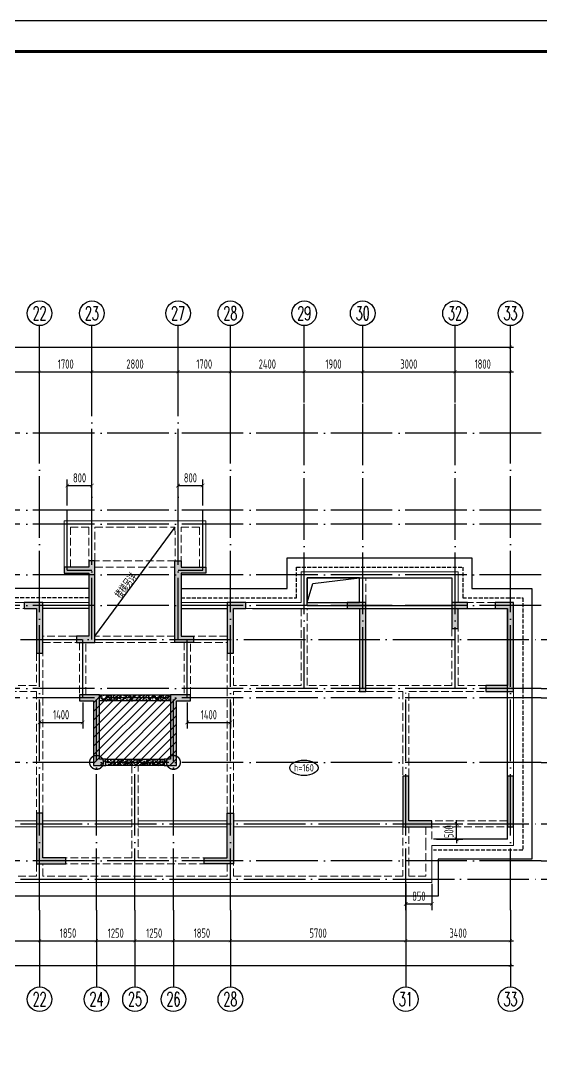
# Model space of a CAD drawing. Extents: x 826826 to 1642106, y -156213 to 399140.
# Drawn here: x 1318243 to 1335154, y -23656 to 10136 of the extents above; entities that cross this region are included whole.
import ezdxf
from ezdxf.enums import TextEntityAlignment as Align

# ---------------------------------------------------------------- set-up
doc = ezdxf.new("R2010")
doc.units = 0
doc.header["$LTSCALE"] = 1000
for name, pattern in [('#P_--_20B1_001_t3$0$DASH', [0.35, 0.25, -0.1]), ('DASH', [0.35, 0.25, -0.1]), ('DOTE', [2.42, 2, -0.2, 0.02, -0.2])]:
    doc.linetypes.add(name, pattern=pattern)
doc.layers.get('0').update_dxf_attribs({"linetype": 'CONTINUOUS'})
doc.layers.get('DEFPOINTS').update_dxf_attribs({"linetype": 'CONTINUOUS'})
doc.layers.add('+公共字体', color=7, linetype='CONTINUOUS', lineweight=20)
for name, color, linetype in [('-TK', 7, 'CONTINUOUS'), ('A-AXIS', 1, 'CONTINUOUS'), ('A-DOTE', 10, 'DOTE'), ('AXIS_TEXT', 4, 'CONTINUOUS'), ('ROOF', 183, 'CONTINUOUS'), ('S-B板填充', 251, 'CONTINUOUS'), ('S-B板标注', 3, 'CONTINUOUS'), ('S-B板边线', 2, 'CONTINUOUS'), ('S-B板配筋号', 7, 'CONTINUOUS'), ('S-D洞口', 4, 'CONTINUOUS'), ('S-J基础底板标注', 3, 'CONTINUOUS'), ('S-L主梁线', 4, 'DASH'), ('S-Q墙填充', 252, 'CONTINUOUS'), ('S-Q墙实线', 6, 'CONTINUOUS'), ('S-Q墙标注', 3, 'CONTINUOUS'), ('S-Y一般标注', 3, 'CONTINUOUS'), ('看线', 251, 'CONTINUOUS')]:
    doc.layers.add(name, color=color, linetype=linetype)
doc.styles.add('_TCH_AXIS', font='COMPLEX', dxfattribs={"bigfont": 'GBCBIG'})
doc.styles.add('COMPLEX', font='COMPLEX')
doc.styles.add('TSSD_DIMENSION', font='Tssdeng.shx', dxfattribs={"width": 0.7, "bigfont": 'tssdchn.shx'})
doc.styles.add('TSSD_REIN', font='tssdeng.shx', dxfattribs={"width": 0.7, "height": 300, "bigfont": 'tssdchn.shx'})
doc.styles.add('结构文字', font='zstxt.shx', dxfattribs={"width": 0.7, "bigfont": 'zshz.shx'})
doc.dimstyles.new('STRUCK', dxfattribs={"dimtxt": 400, "dimasz": 121, "dimexe": 200, "dimexo": 150, "dimgap": 115, "dimtad": 1, "dimdec": 0, "dimdsep": 46, "dimtxsty": '结构文字', "dimblk": 'ARCHTICK', "dimcen": 400, "dimclrd": 3, "dimclre": 3, "dimclrt": 7, "dimadec": 0, "dimazin": 0, "dimtfac": 1, "dimtdec": 0, "dimtix": 1, "dimtmove": 2, "dimatfit": 3, "dimldrblk": '_DIMX', "dimfxl": 0, "dimtolj": 1, "dimtzin": 0, "dimarcsym": 0})
doc.dimstyles.new('TSSD_100_100$0', dxfattribs={"dimtxt": 300, "dimasz": 80, "dimexe": 100, "dimexo": 250, "dimgap": 100, "dimtad": 1, "dimdec": 0, "dimzin": 0, "dimdsep": 46, "dimtxsty": 'TSSD_DIMENSION', "dimblk": 'ARCHTICK', "dimcen": 0, "dimdle": 100, "dimclrd": 3, "dimclre": 3, "dimclrt": 7, "dimadec": 0, "dimazin": 0, "dimtfac": 1, "dimtdec": 0, "dimtix": 1, "dimtmove": 2, "dimatfit": 3, "dimldrblk": 'ARCHTICK', "dimfxl": 0, "dimtolj": 1, "dimtzin": 0, "dimarcsym": 0})
pattern_1 = [(50, (220808.63, 60814.94), (215.17805, -18.82564), [22.5, -247.5]), (355, (220808.63, 60814.94), (-41.6254, 225.65764), [18, -198]), (100.4514, (220826.56, 60813.37), (173.5528, 206.83186), [19.12206, -210.34263]), (46.1842, (220808.63, 60874.94), (320.1723, -49.6557), [33.75, -371.25]), (96.6356, (220835.3, 60870.8), (280.3988, 292.23536), [28.6831, -315.5139]), (351.1842, (220808.63, 60874.94), (280.3986, 292.2356), [27, -297]), (21, (220838.63, 60859.94), (179.07212, -120.78567), [22.5, -247.5]), (326, (220838.63, 60859.94), (72.9946, 217.545), [18, -198]), (71.4514, (220853.55, 60849.87), (252.0668, 96.75915), [19.12206, -210.34263]), (37.5, (220808.63, 60814.94), (3.647957, 99.868156), [0, -195.6, 0, -201, 0, -198.75]), (7.5, (220808.63, 60814.94), (78.92086, 118.32351), [0, -114.6, 0, -191.1, 0, -75.75]), (327.5, (220741.73, 60814.94), (160.14673, -6.76646), [0, -75, 0, -234, 0, -310.5]), (317.5, (220711.73, 60814.94), (174.95585, 30.0315), [0, -97.5, 0, -155.4, 0, -220.5]), (45, (220808.63, 60814.94), (-106.06602, 106.06602), [])]

# ---------------------------------------------------------------- blocks, each defined once
blk = doc.blocks.new('_ArchTick')
at = {"color": 0, "linetype": 'ByBlock', "const_width": 0.15}
blk.add_lwpolyline([(-0.5, -0.5), (0.5, 0.5)], dxfattribs=at)
blk = doc.blocks.new('*D859')
at = {"layer": 'DEFPOINTS', "color": 0}
for p in [(53100, 20800), (51300, 19800), (53100, 19800)]:
    blk.add_point(p, dxfattribs=at)
at = {"layer": 'S-Y一般标注', "color": 0, "lineweight": -2}
for p, q in [((51200, 20800), (53200, 20800)), ((51300, 20050), (51300, 20900)), ((53100, 20050), (53100, 20900))]:
    blk.add_line(p, q, dxfattribs=at)
at = {"layer": 'S-Y一般标注', "color": 0, "lineweight": -2, "xscale": 100, "yscale": 100, "zscale": 100, "rotation": 180}
blk.add_blockref('_ArchTick', (51300, 20800), dxfattribs=at)
at = {"layer": 'S-Y一般标注', "color": 0, "lineweight": -2, "xscale": 100, "yscale": 100, "zscale": 100}
blk.add_blockref('_ArchTick', (53100, 20800), dxfattribs=at)
at = {"layer": 'S-Y一般标注', "color": 7, "insert": (52200, 21050), "char_height": 300, "attachment_point": 5, "style": 'TSSD_DIMENSION'}
blk.add_mtext('\\A1;1800', dxfattribs=at)
blk = doc.blocks.new('*D860')
at = {"layer": 'DEFPOINTS', "color": 0}
for p in [(51300, 20800), (48300, 19800), (51300, 19800)]:
    blk.add_point(p, dxfattribs=at)
at = {"layer": 'S-Y一般标注', "color": 0, "lineweight": -2}
for p, q in [((48200, 20800), (51400, 20800)), ((48300, 20050), (48300, 20900)), ((51300, 20050), (51300, 20900))]:
    blk.add_line(p, q, dxfattribs=at)
at = {"layer": 'S-Y一般标注', "color": 0, "lineweight": -2, "xscale": 100, "yscale": 100, "zscale": 100, "rotation": 180}
blk.add_blockref('_ArchTick', (48300, 20800), dxfattribs=at)
at = {"layer": 'S-Y一般标注', "color": 0, "lineweight": -2, "xscale": 100, "yscale": 100, "zscale": 100}
blk.add_blockref('_ArchTick', (51300, 20800), dxfattribs=at)
at = {"layer": 'S-Y一般标注', "color": 7, "insert": (49800, 21050), "char_height": 300, "attachment_point": 5, "style": 'TSSD_DIMENSION'}
blk.add_mtext('\\A1;3000', dxfattribs=at)
blk = doc.blocks.new('*D861')
at = {"layer": 'DEFPOINTS', "color": 0}
for p in [(48300, 20800), (46400, 19800), (48300, 19800)]:
    blk.add_point(p, dxfattribs=at)
at = {"layer": 'S-Y一般标注', "color": 0, "lineweight": -2}
for p, q in [((46300, 20800), (48400, 20800)), ((46400, 20050), (46400, 20900)), ((48300, 20050), (48300, 20900))]:
    blk.add_line(p, q, dxfattribs=at)
at = {"layer": 'S-Y一般标注', "color": 0, "lineweight": -2, "xscale": 100, "yscale": 100, "zscale": 100, "rotation": 180}
blk.add_blockref('_ArchTick', (46400, 20800), dxfattribs=at)
at = {"layer": 'S-Y一般标注', "color": 0, "lineweight": -2, "xscale": 100, "yscale": 100, "zscale": 100}
blk.add_blockref('_ArchTick', (48300, 20800), dxfattribs=at)
at = {"layer": 'S-Y一般标注', "color": 7, "insert": (47350, 21050), "char_height": 300, "attachment_point": 5, "style": 'TSSD_DIMENSION'}
blk.add_mtext('\\A1;1900', dxfattribs=at)
blk = doc.blocks.new('*D862')
at = {"layer": 'DEFPOINTS', "color": 0}
for p in [(46400, 20800), (44000, 19800), (46400, 19800)]:
    blk.add_point(p, dxfattribs=at)
at = {"layer": 'S-Y一般标注', "color": 0, "lineweight": -2}
for p, q in [((43900, 20800), (46500, 20800)), ((44000, 20050), (44000, 20900)), ((46400, 20050), (46400, 20900))]:
    blk.add_line(p, q, dxfattribs=at)
at = {"layer": 'S-Y一般标注', "color": 0, "lineweight": -2, "xscale": 100, "yscale": 100, "zscale": 100, "rotation": 180}
blk.add_blockref('_ArchTick', (44000, 20800), dxfattribs=at)
at = {"layer": 'S-Y一般标注', "color": 0, "lineweight": -2, "xscale": 100, "yscale": 100, "zscale": 100}
blk.add_blockref('_ArchTick', (46400, 20800), dxfattribs=at)
at = {"layer": 'S-Y一般标注', "color": 7, "insert": (45200, 21050), "char_height": 300, "attachment_point": 5, "style": 'TSSD_DIMENSION'}
blk.add_mtext('\\A1;2400', dxfattribs=at)
blk = doc.blocks.new('*D863')
at = {"layer": 'DEFPOINTS', "color": 0}
for p in [(44000, 20800), (42300, 19800), (44000, 19800)]:
    blk.add_point(p, dxfattribs=at)
at = {"layer": 'S-Y一般标注', "color": 0, "lineweight": -2}
for p, q in [((42200, 20800), (44100, 20800)), ((42300, 20050), (42300, 20900)), ((44000, 20050), (44000, 20900))]:
    blk.add_line(p, q, dxfattribs=at)
at = {"layer": 'S-Y一般标注', "color": 0, "lineweight": -2, "xscale": 100, "yscale": 100, "zscale": 100, "rotation": 180}
blk.add_blockref('_ArchTick', (42300, 20800), dxfattribs=at)
at = {"layer": 'S-Y一般标注', "color": 0, "lineweight": -2, "xscale": 100, "yscale": 100, "zscale": 100}
blk.add_blockref('_ArchTick', (44000, 20800), dxfattribs=at)
at = {"layer": 'S-Y一般标注', "color": 7, "insert": (43150, 21050), "char_height": 300, "attachment_point": 5, "style": 'TSSD_DIMENSION'}
blk.add_mtext('\\A1;1700', dxfattribs=at)
blk = doc.blocks.new('*D864')
at = {"layer": 'DEFPOINTS', "color": 0}
for p in [(42300, 20800), (39500, 19800), (42300, 19800)]:
    blk.add_point(p, dxfattribs=at)
at = {"layer": 'S-Y一般标注', "color": 0, "lineweight": -2}
for p, q in [((39400, 20800), (42400, 20800)), ((39500, 20050), (39500, 20900)), ((42300, 20050), (42300, 20900))]:
    blk.add_line(p, q, dxfattribs=at)
at = {"layer": 'S-Y一般标注', "color": 0, "lineweight": -2, "xscale": 100, "yscale": 100, "zscale": 100, "rotation": 180}
blk.add_blockref('_ArchTick', (39500, 20800), dxfattribs=at)
at = {"layer": 'S-Y一般标注', "color": 0, "lineweight": -2, "xscale": 100, "yscale": 100, "zscale": 100}
blk.add_blockref('_ArchTick', (42300, 20800), dxfattribs=at)
at = {"layer": 'S-Y一般标注', "color": 7, "insert": (40900, 21050), "char_height": 300, "attachment_point": 5, "style": 'TSSD_DIMENSION'}
blk.add_mtext('\\A1;2800', dxfattribs=at)
blk = doc.blocks.new('*D865')
at = {"layer": 'DEFPOINTS', "color": 0}
for p in [(39500, 20800), (37800, 19800), (39500, 19800)]:
    blk.add_point(p, dxfattribs=at)
at = {"layer": 'S-Y一般标注', "color": 0, "lineweight": -2}
for p, q in [((37700, 20800), (39600, 20800)), ((37800, 20050), (37800, 20900)), ((39500, 20050), (39500, 20900))]:
    blk.add_line(p, q, dxfattribs=at)
at = {"layer": 'S-Y一般标注', "color": 0, "lineweight": -2, "xscale": 100, "yscale": 100, "zscale": 100, "rotation": 180}
blk.add_blockref('_ArchTick', (37800, 20800), dxfattribs=at)
at = {"layer": 'S-Y一般标注', "color": 0, "lineweight": -2, "xscale": 100, "yscale": 100, "zscale": 100}
blk.add_blockref('_ArchTick', (39500, 20800), dxfattribs=at)
at = {"layer": 'S-Y一般标注', "color": 7, "insert": (38650, 21050), "char_height": 300, "attachment_point": 5, "style": 'TSSD_DIMENSION'}
blk.add_mtext('\\A1;1700', dxfattribs=at)
blk = doc.blocks.new('*D866')
at = {"layer": 'DEFPOINTS', "color": 0}
for p in [(37800, 20800), (35400, 19800), (37800, 19800)]:
    blk.add_point(p, dxfattribs=at)
at = {"layer": 'S-Y一般标注', "color": 0, "lineweight": -2}
for p, q in [((35300, 20800), (37900, 20800)), ((35400, 20050), (35400, 20900)), ((37800, 20050), (37800, 20900))]:
    blk.add_line(p, q, dxfattribs=at)
at = {"layer": 'S-Y一般标注', "color": 0, "lineweight": -2, "xscale": 100, "yscale": 100, "zscale": 100, "rotation": 180}
blk.add_blockref('_ArchTick', (35400, 20800), dxfattribs=at)
at = {"layer": 'S-Y一般标注', "color": 0, "lineweight": -2, "xscale": 100, "yscale": 100, "zscale": 100}
blk.add_blockref('_ArchTick', (37800, 20800), dxfattribs=at)
at = {"layer": 'S-Y一般标注', "color": 7, "insert": (36600, 21050), "char_height": 300, "attachment_point": 5, "style": 'TSSD_DIMENSION'}
blk.add_mtext('\\A1;2400', dxfattribs=at)
blk = doc.blocks.new('*D870')
at = {"layer": 'DEFPOINTS', "color": 0}
for p in [(49700.000008, 3300.000008), (53100.000008, 3300.000008), (53100.000008, 2300.000008)]:
    blk.add_point(p, dxfattribs=at)
at = {"layer": 'S-Y一般标注', "color": 0, "lineweight": -2}
for p, q in [((49700.000008, 3050.000008), (49700.000008, 2200.000008)), ((53100.000008, 3050.000008), (53100.000008, 2200.000008)), ((49600.000008, 2300.000008), (53200.000008, 2300.000008))]:
    blk.add_line(p, q, dxfattribs=at)
at = {"layer": 'S-Y一般标注', "color": 0, "lineweight": -2, "xscale": 100, "yscale": 100, "zscale": 100, "rotation": 180}
blk.add_blockref('_ArchTick', (49700.000008, 2300.000008), dxfattribs=at)
at = {"layer": 'S-Y一般标注', "color": 0, "lineweight": -2, "xscale": 100, "yscale": 100, "zscale": 100}
blk.add_blockref('_ArchTick', (53100.000008, 2300.000008), dxfattribs=at)
at = {"layer": 'S-Y一般标注', "color": 7, "insert": (51400.000008, 2550.000008), "char_height": 300, "attachment_point": 5, "style": 'TSSD_DIMENSION'}
blk.add_mtext('\\A1;3400', dxfattribs=at)
blk = doc.blocks.new('*D871')
at = {"layer": 'DEFPOINTS', "color": 0}
for p in [(44000, 3300), (49700, 3300), (49700, 2300)]:
    blk.add_point(p, dxfattribs=at)
at = {"layer": 'S-Y一般标注', "color": 0, "lineweight": -2}
for p, q in [((44000, 3050), (44000, 2200)), ((49700, 3050), (49700, 2200)), ((43900, 2300), (49800, 2300))]:
    blk.add_line(p, q, dxfattribs=at)
at = {"layer": 'S-Y一般标注', "color": 0, "lineweight": -2, "xscale": 100, "yscale": 100, "zscale": 100, "rotation": 180}
blk.add_blockref('_ArchTick', (44000, 2300), dxfattribs=at)
at = {"layer": 'S-Y一般标注', "color": 0, "lineweight": -2, "xscale": 100, "yscale": 100, "zscale": 100}
blk.add_blockref('_ArchTick', (49700, 2300), dxfattribs=at)
at = {"layer": 'S-Y一般标注', "color": 7, "insert": (46850, 2550), "char_height": 300, "attachment_point": 5, "style": 'TSSD_DIMENSION'}
blk.add_mtext('\\A1;5700', dxfattribs=at)
blk = doc.blocks.new('*D872')
at = {"layer": 'DEFPOINTS', "color": 0}
for p in [(42150, 3300), (44000, 3300), (44000, 2300)]:
    blk.add_point(p, dxfattribs=at)
at = {"layer": 'S-Y一般标注', "color": 0, "lineweight": -2}
for p, q in [((42150, 3050), (42150, 2200)), ((44000, 3050), (44000, 2200)), ((42050, 2300), (44100, 2300))]:
    blk.add_line(p, q, dxfattribs=at)
at = {"layer": 'S-Y一般标注', "color": 0, "lineweight": -2, "xscale": 100, "yscale": 100, "zscale": 100, "rotation": 180}
blk.add_blockref('_ArchTick', (42150, 2300), dxfattribs=at)
at = {"layer": 'S-Y一般标注', "color": 0, "lineweight": -2, "xscale": 100, "yscale": 100, "zscale": 100}
blk.add_blockref('_ArchTick', (44000, 2300), dxfattribs=at)
at = {"layer": 'S-Y一般标注', "color": 7, "insert": (43075, 2550), "char_height": 300, "attachment_point": 5, "style": 'TSSD_DIMENSION'}
blk.add_mtext('\\A1;1850', dxfattribs=at)
blk = doc.blocks.new('*D873')
at = {"layer": 'DEFPOINTS', "color": 0}
for p in [(37800, 3300), (39650, 3300), (39650, 2300)]:
    blk.add_point(p, dxfattribs=at)
at = {"layer": 'S-Y一般标注', "color": 0, "lineweight": -2}
for p, q in [((37800, 3050), (37800, 2200)), ((39650, 3050), (39650, 2200)), ((37700, 2300), (39750, 2300))]:
    blk.add_line(p, q, dxfattribs=at)
at = {"layer": 'S-Y一般标注', "color": 0, "lineweight": -2, "xscale": 100, "yscale": 100, "zscale": 100, "rotation": 180}
blk.add_blockref('_ArchTick', (37800, 2300), dxfattribs=at)
at = {"layer": 'S-Y一般标注', "color": 0, "lineweight": -2, "xscale": 100, "yscale": 100, "zscale": 100}
blk.add_blockref('_ArchTick', (39650, 2300), dxfattribs=at)
at = {"layer": 'S-Y一般标注', "color": 7, "insert": (38725, 2550), "char_height": 300, "attachment_point": 5, "style": 'TSSD_DIMENSION'}
blk.add_mtext('\\A1;1850', dxfattribs=at)
blk = doc.blocks.new('*D874')
at = {"layer": 'DEFPOINTS', "color": 0}
for p in [(32100, 3300), (37800, 3300), (37800, 2300)]:
    blk.add_point(p, dxfattribs=at)
at = {"layer": 'S-Y一般标注', "color": 0, "lineweight": -2}
for p, q in [((32100, 3050), (32100, 2200)), ((37800, 3050), (37800, 2200)), ((32000, 2300), (37900, 2300))]:
    blk.add_line(p, q, dxfattribs=at)
at = {"layer": 'S-Y一般标注', "color": 0, "lineweight": -2, "xscale": 100, "yscale": 100, "zscale": 100, "rotation": 180}
blk.add_blockref('_ArchTick', (32100, 2300), dxfattribs=at)
at = {"layer": 'S-Y一般标注', "color": 0, "lineweight": -2, "xscale": 100, "yscale": 100, "zscale": 100}
blk.add_blockref('_ArchTick', (37800, 2300), dxfattribs=at)
at = {"layer": 'S-Y一般标注', "color": 7, "insert": (34950, 2550), "char_height": 300, "attachment_point": 5, "style": 'TSSD_DIMENSION'}
blk.add_mtext('\\A1;5700', dxfattribs=at)
blk = doc.blocks.new('*D876')
at = {"layer": 'DEFPOINTS', "color": 0}
for p in [(54100.000008, 4900.000008), (55100.000008, 4900.000008), (54100.000008, 4300.000008)]:
    blk.add_point(p, dxfattribs=at)
at = {"layer": 'S-Y一般标注', "color": 0, "lineweight": -2}
for p, q in [((54350.000008, 4900.000008), (55200.000008, 4900.000008)), ((55100.000008, 4900.000008), (55100.000008, 5000.000008)), ((55100.000008, 4300.000008), (55100.000008, 4900.000008)), ((54350.000008, 4300.000008), (55200.000008, 4300.000008)), ((55100.000008, 4300.000008), (55100.000008, 4200.000008))]:
    blk.add_line(p, q, dxfattribs=at)
at = {"layer": 'S-Y一般标注', "color": 0, "lineweight": -2, "xscale": 100, "yscale": 100, "zscale": 100}
for p, rotation in [((55100.000008, 4900.000008), 270), ((55100.000008, 4300.000008), 90)]:
    blk.add_blockref('_ArchTick', p, dxfattribs=dict(at, rotation=rotation))
at = {"layer": 'S-Y一般标注', "color": 7, "insert": (54850.000008, 4600.000008), "char_height": 300, "attachment_point": 5, "rotation": 90, "style": 'TSSD_DIMENSION'}
blk.add_mtext('\\A1;600', dxfattribs=at)
blk = doc.blocks.new('*D887')
at = {"layer": 'DEFPOINTS', "color": 0}
for p in [(54100, 18800), (55900, 18800), (54100, 4300)]:
    blk.add_point(p, dxfattribs=at)
at = {"layer": 'S-Y一般标注', "color": 0, "lineweight": -2}
for p, q in [((54350, 18800), (56000, 18800)), ((55900, 4200), (55900, 18900)), ((54350, 4300), (56000, 4300))]:
    blk.add_line(p, q, dxfattribs=at)
at = {"layer": 'S-Y一般标注', "color": 0, "lineweight": -2, "xscale": 100, "yscale": 100, "zscale": 100}
for p, rotation in [((55900, 18800), 90), ((55900, 4300), 270)]:
    blk.add_blockref('_ArchTick', p, dxfattribs=dict(at, rotation=rotation))
at = {"layer": 'S-Y一般标注', "color": 7, "insert": (55650, 11550), "char_height": 300, "attachment_point": 5, "rotation": 90, "style": 'TSSD_DIMENSION'}
blk.add_mtext('\\A1;14500', dxfattribs=at)
blk = doc.blocks.new('*D911')
at = {"layer": 'DEFPOINTS', "color": 0}
for p in [(53100, 21600), (4300, 19800), (53100, 19800)]:
    blk.add_point(p, dxfattribs=at)
at = {"layer": 'S-Y一般标注', "color": 0, "lineweight": -2}
for p, q in [((4300, 20050), (4300, 21700)), ((53100, 20050), (53100, 21700)), ((4200, 21600), (53200, 21600))]:
    blk.add_line(p, q, dxfattribs=at)
at = {"layer": 'S-Y一般标注', "color": 0, "lineweight": -2, "xscale": 100, "yscale": 100, "zscale": 100, "rotation": 180}
blk.add_blockref('_ArchTick', (4300, 21600), dxfattribs=at)
at = {"layer": 'S-Y一般标注', "color": 0, "lineweight": -2, "xscale": 100, "yscale": 100, "zscale": 100}
blk.add_blockref('_ArchTick', (53100, 21600), dxfattribs=at)
at = {"layer": 'S-Y一般标注', "color": 7, "insert": (28700, 21850), "char_height": 300, "attachment_point": 5, "style": 'TSSD_DIMENSION'}
blk.add_mtext('\\A1;48800', dxfattribs=at)
blk = doc.blocks.new('*D918')
at = {"layer": 'DEFPOINTS', "color": 0}
for p in [(4300.000008, 3300.000008), (53100.000008, 3300.000008), (53100.000008, 1500.000008)]:
    blk.add_point(p, dxfattribs=at)
at = {"layer": 'S-Y一般标注', "color": 0, "lineweight": -2}
for p, q in [((4300.000008, 3050.000008), (4300.000008, 1400.000008)), ((53100.000008, 3050.000008), (53100.000008, 1400.000008)), ((4200.000008, 1500.000008), (53200.000008, 1500.000008))]:
    blk.add_line(p, q, dxfattribs=at)
at = {"layer": 'S-Y一般标注', "color": 0, "lineweight": -2, "xscale": 100, "yscale": 100, "zscale": 100, "rotation": 180}
blk.add_blockref('_ArchTick', (4300.000008, 1500.000008), dxfattribs=at)
at = {"layer": 'S-Y一般标注', "color": 0, "lineweight": -2, "xscale": 100, "yscale": 100, "zscale": 100}
blk.add_blockref('_ArchTick', (53100.000008, 1500.000008), dxfattribs=at)
at = {"layer": 'S-Y一般标注', "color": 7, "insert": (28700.000008, 1750.000008), "char_height": 300, "attachment_point": 5, "style": 'TSSD_DIMENSION'}
blk.add_mtext('\\A1;48800', dxfattribs=at)
blk = doc.blocks.new('_AXISO')
blk.add_circle((0, 0), 0.5)
at = {"layer": 'AXIS_TEXT', "style": 'COMPLEX', "width": 1.041667}
blk.add_attdef('A', text='', height=0.56, dxfattribs=at).set_placement((-0.25, -0.28), (0.25, -0.28), align=Align.FIT)
blk = doc.blocks.new('*D921')
at = {"layer": 'DEFPOINTS', "color": 0}
for p in [(39650, 3300), (40900, 3300), (40900, 2300)]:
    blk.add_point(p, dxfattribs=at)
at = {"layer": 'S-Y一般标注', "color": 0, "lineweight": -2}
for p, q in [((39650, 3050), (39650, 2200)), ((40900, 3050), (40900, 2200)), ((39550, 2300), (41000, 2300))]:
    blk.add_line(p, q, dxfattribs=at)
at = {"layer": 'S-Y一般标注', "color": 0, "lineweight": -2, "xscale": 100, "yscale": 100, "zscale": 100, "rotation": 180}
blk.add_blockref('_ArchTick', (39650, 2300), dxfattribs=at)
at = {"layer": 'S-Y一般标注', "color": 0, "lineweight": -2, "xscale": 100, "yscale": 100, "zscale": 100}
blk.add_blockref('_ArchTick', (40900, 2300), dxfattribs=at)
at = {"layer": 'S-Y一般标注', "color": 7, "insert": (40275, 2550), "char_height": 300, "attachment_point": 5, "style": 'TSSD_DIMENSION'}
blk.add_mtext('\\A1;1250', dxfattribs=at)
blk = doc.blocks.new('*D922')
at = {"layer": 'DEFPOINTS', "color": 0}
for p in [(40900, 3300), (42150, 3300), (42150, 2300)]:
    blk.add_point(p, dxfattribs=at)
at = {"layer": 'S-Y一般标注', "color": 0, "lineweight": -2}
for p, q in [((40900, 3050), (40900, 2200)), ((42150, 3050), (42150, 2200)), ((40800, 2300), (42250, 2300))]:
    blk.add_line(p, q, dxfattribs=at)
at = {"layer": 'S-Y一般标注', "color": 0, "lineweight": -2, "xscale": 100, "yscale": 100, "zscale": 100, "rotation": 180}
blk.add_blockref('_ArchTick', (40900, 2300), dxfattribs=at)
at = {"layer": 'S-Y一般标注', "color": 0, "lineweight": -2, "xscale": 100, "yscale": 100, "zscale": 100}
blk.add_blockref('_ArchTick', (42150, 2300), dxfattribs=at)
at = {"layer": 'S-Y一般标注', "color": 7, "insert": (41525, 2550), "char_height": 300, "attachment_point": 5, "style": 'TSSD_DIMENSION'}
blk.add_mtext('\\A1;1250', dxfattribs=at)
blk = doc.blocks.new('20210802.04343020')
at = {"layer": 'ROOF', "ltscale": 0.8}
for p, q in [((42900, 9450), (47600, 9450)), ((42900, 9350), (47600, 9350))]:
    blk.add_line(p, q, dxfattribs=at)
for points in [[(35800, 10000), (32350, 10000), (32350, 11000), (26350, 11000), (26350, 10000), (25100, 10000)], [(38800, 10000), (42250, 10000), (42250, 11000), (48250, 11000), (48250, 10000), (50200, 10000), (50200, 1200), (47150, 1200)], [(42900, 9450), (42900, 10350), (47600, 10350), (47600, 9450)], [(35800, 9350), (34300, 9350)], [(38800, 9350), (40300, 9350)], [(41120, 9350), (42900, 9350)], [(47600, 9350), (49400, 9350), (49400, 1850), (47000, 1850)]]:
    blk.add_lwpolyline(points, dxfattribs=at)
at = {"layer": '看线', "color": 202, "linetype": '#P_--_20B1_001_t3$0$DASH', "ltscale": 0.5}
for points in [[(35800, 9700), (32050, 9700), (32050, 10700), (26650, 10700), (26650, 9700), (25100, 9700)], [(38800, 9700), (42550, 9700), (42550, 10700), (47950, 10700), (47950, 9700), (49900, 9700), (49900, 1500), (47000, 1500)]]:
    blk.add_lwpolyline(points, dxfattribs=at)
at = {"layer": '看线', "color": 201}
blk.add_lwpolyline([(47150, 1200), (47150, 0), (27450, 0), (27450, 1500), (25100, 1500)], dxfattribs=at)
blk = doc.blocks.new('20210804.00390298')
at = {"layer": 'S-Q墙填充'}
h = blk.add_hatch(dxfattribs=at)
h.set_pattern_fill('ARMORED', color=252, scale=30, style=0)
h.set_pattern_definition(pattern_1)
h.paths.add_polyline_path([(76242, 63749), (78542, 63749), (78542, 63549), (76242, 63549)])
h = blk.add_hatch(dxfattribs=at)
h.set_pattern_fill('ARMORED', color=252, scale=30, style=0)
h.set_pattern_definition(pattern_1)
h.paths.add_polyline_path([(76442, 61649), (78342, 61649), (78342, 61449), (76442, 61449)])
at = {"layer": 'S-B板边线'}
for points in [[(76242, 63749), (78542, 63749), (78542, 63549), (76242, 63549)], [(76442, 61649), (78342, 61649), (78342, 61449), (76442, 61449)]]:
    blk.add_lwpolyline(points, close=True, dxfattribs=at)
blk = doc.blocks.new('20210804.01062365')
at = {"layer": '+公共字体', "color": 2, "const_width": 45}
for points in [[(-1437049, -65116, 1), (-1437049, -64666, 1), (-1437049, -65116, -1)], [(-1434549, -65116, 1), (-1434549, -64666, 1), (-1434549, -65116, -1)]]:
    blk.add_lwpolyline(points, format="xyb", dxfattribs=at)
blk = doc.blocks.new('20210809.19332126')
at = {"layer": 'S-Q墙填充'}
h = blk.add_hatch(color=252, dxfattribs=at)
h.dxf.hatch_style = 1
h.paths.add_polyline_path([(35199, 10250), (34400, 10250), (34400, 10050), (35199, 10050), (35199, 9000), (35199, 8000), (35000, 8000), (34799, 8000), (34799, 7800), (35000, 7800), (35399, 7800), (35399, 9000), (35399, 10150), (35399, 10450), (35199, 10450)])
h = blk.add_hatch(color=252, dxfattribs=at)
h.dxf.hatch_style = 1
h.paths.add_polyline_path([(38200, 10250), (38999, 10250), (38999, 10050), (38200, 10050), (38200, 9000), (38200, 8000), (38399, 8000), (38600, 8000), (38600, 7800), (38399, 7800), (38000, 7800), (38000, 9000), (38000, 10150), (38000, 10450), (38200, 10450)])
h = blk.add_hatch(color=252, dxfattribs=at)
h.dxf.hatch_style = 1
h.paths.add_polyline_path([(33500, 7900), (33500, 7450), (33700, 7450), (33700, 7900), (33700, 9100), (33100, 9100), (33100, 8900), (33500, 8900)])
h = blk.add_hatch(color=252, dxfattribs=at)
h.dxf.hatch_style = 1
h.paths.add_polyline_path([(39700, 7900), (39700, 7450), (39900, 7450), (39900, 7900), (39900, 8900), (40300, 8900), (40300, 9100), (39700, 9100)])
h = blk.add_hatch(color=252, dxfattribs=at)
h.dxf.hatch_style = 1
h.paths.add_polyline_path([(44200, 9100), (43600, 9100), (43600, 8900), (44000, 8900), (44000, 6200), (44200, 6200)])
h = blk.add_hatch(color=252, dxfattribs=at)
h.dxf.hatch_style = 1
h.paths.add_polyline_path([(47000, 9100), (47000, 8250), (47200, 8250), (47200, 8900), (47500, 8900), (47500, 9100)])
h = blk.add_hatch(color=252, dxfattribs=at)
h.dxf.hatch_style = 1
h.paths.add_polyline_path([(48800, 8900), (48800, 6400), (48100, 6400), (48100, 6200), (49000, 6200), (49000, 9100), (48400, 9100), (48400, 8900)])
h = blk.add_hatch(color=252, dxfattribs=at)
h.dxf.hatch_style = 1
h.paths.add_polyline_path([(35350, 3800), (35750, 3800), (35750, 4000), (35550, 4000), (35550, 6100), (35300, 6100), (34900, 6100), (34900, 5900), (35300, 5900), (35350, 5900)])
h = blk.add_hatch(color=252, dxfattribs=at)
h.dxf.hatch_style = 1
h.paths.add_polyline_path([(37850, 6100), (37850, 4000), (37650, 4000), (37650, 3800), (38050, 3800), (38050, 5900), (38500, 5900), (38500, 6100)])
h = blk.add_hatch(color=252, dxfattribs=at)
h.dxf.hatch_style = 1
h.paths.add_polyline_path([(46350, 2000), (46250, 2000), (45600, 2000), (45600, 3450), (45400, 3450), (45400, 1800), (46250, 1800), (46350, 1800)])
h = blk.add_hatch(color=252, dxfattribs=at)
h.dxf.hatch_style = 1
h.paths.add_polyline_path([(49000, 1800), (49000, 3450), (48800, 3450), (48800, 1800)])
h = blk.add_hatch(color=252, dxfattribs=at)
h.dxf.hatch_style = 1
h.paths.add_polyline_path([(33500, 600), (34450, 600), (34450, 800), (33700, 800), (33700, 2250), (33500, 2250)])
h = blk.add_hatch(color=252, dxfattribs=at)
h.dxf.hatch_style = 1
h.paths.add_polyline_path([(39900, 600), (38950, 600), (38950, 800), (39700, 800), (39700, 2250), (39900, 2250)])
at = {"layer": 'S-L主梁线', "linetype": 'ByBlock', "lineweight": 18}
for p, q in [((35300, 11750), (34400, 11750)), ((34400, 11750), (34400, 10250)), ((38100, 11750), (35300, 11750)), ((39000, 11750), (38100, 11750)), ((39000, 10250), (39000, 11750)), ((42100, 10100), (42100, 9100)), ((44100, 10100), (42100, 10100)), ((47199, 10100), (44100, 10100)), ((47200, 9100), (47199, 10100)), ((33100, 9100), (31300, 9100)), ((35200, 9100), (33700, 9100)), ((39700, 9100), (38201, 9101)), ((42100, 9100), (40300, 9100)), ((49000, 3450), (49000, 6200)), ((28000, 2000), (33500, 2000)), ((28000, 1800), (33500, 1800)), ((33700, 2000), (36600, 2000)), ((33700, 1800), (36600, 1800)), ((36800, 2000), (39700, 2000)), ((36800, 1800), (39700, 1800)), ((39900, 2000), (45400, 2000)), ((39900, 1800), (45400, 1800)), ((49000, 1200), (49000, 1900)), ((46350, 1200), (49000, 1200)), ((46350, 0), (46350, 1200)), ((27900, 0), (33600, 0)), ((33600, 0), (39800, 0)), ((39800, 0), (45500, 0)), ((45500, 0), (46350, 0))]:
    blk.add_line(p, q, dxfattribs=at)
at = {"layer": 'S-L主梁线', "linetype": 'DASH', "lineweight": 18}
for p, q in [((34600, 11550), (35200, 11550)), ((34600, 10250), (34600, 11550)), ((35200, 11550), (35200, 10350)), ((35400, 10450), (35400, 11550)), ((35400, 11550), (38000, 11550)), ((38000, 11550), (38001, 10450)), ((38201, 10350), (38200, 11550)), ((38200, 11550), (38800, 11550)), ((38800, 11550), (38800, 10250)), ((38001, 10450), (35400, 10450)), ((35400, 10250), (38001, 10250)), ((42300, 9100), (42300, 9900)), ((42300, 9900), (44000, 9900)), ((44000, 9900), (44000, 9100)), ((44200, 9100), (44200, 9900)), ((44200, 9900), (46999, 9900)), ((46999, 9900), (47000, 9000)), ((31300, 8900), (33100, 8900)), ((33700, 8900), (35200, 8900)), ((38201, 8901), (39700, 8900)), ((40300, 8900), (42100, 8900)), ((42100, 8900), (42100, 6400)), ((43600, 9100), (42300, 9100)), ((42300, 8900), (43600, 8900)), ((42300, 6400), (42300, 8900)), ((48400, 9100), (47500, 9100)), ((47500, 8900), (48400, 8900)), ((47000, 8250), (46999, 6400)), ((47199, 6400), (47200, 8250)), ((34800, 8000), (33700, 8000)), ((33700, 7800), (34800, 7800)), ((34900, 7800), (34900, 6100)), ((35100, 6100), (35100, 7800)), ((38000, 8000), (35400, 8000)), ((35400, 7800), (38000, 7800)), ((38300, 7800), (38300, 6100)), ((38500, 6100), (38500, 7800)), ((39700, 8000), (38600, 8000)), ((38600, 7800), (39700, 7800)), ((33500, 7450), (33500, 6400)), ((33700, 6300), (33700, 7450)), ((39700, 7450), (39700, 6300)), ((39900, 6400), (39900, 7450)), ((31200, 6200), (33500, 6200)), ((33500, 6400), (31300, 6400)), ((33500, 6200), (33500, 2250)), ((33700, 2250), (33700, 6300)), ((37850, 6100), (35550, 6100)), ((39700, 6300), (39700, 2250)), ((42100, 6400), (39900, 6400)), ((39900, 2250), (39900, 6200)), ((39900, 6200), (42200, 6200)), ((42200, 6200), (44000, 6200)), ((44000, 6400), (42300, 6400)), ((45500, 6400), (44200, 6400)), ((44200, 6200), (45400, 6200)), ((45400, 6200), (45400, 3450)), ((46999, 6400), (45500, 6400)), ((45600, 3450), (45600, 6200)), ((45600, 6200), (47099, 6200)), ((47099, 6200), (48100, 6200)), ((48100, 6400), (47199, 6400)), ((48800, 6200), (48800, 3450)), ((35550, 5900), (37850, 5900)), ((36700, 4000), (35750, 4000)), ((35750, 3800), (36600, 3800)), ((36600, 3800), (36600, 800)), ((37650, 4000), (36700, 4000)), ((36800, 800), (36800, 3800)), ((36800, 3800), (37650, 3800)), ((45400, 1800), (45400, 200)), ((45600, 200), (45600, 1800)), ((46150, 1800), (46150, 1300)), ((48800, 2000), (46350, 2000)), ((46350, 1400), (46350, 1900)), ((46350, 1800), (48800, 1800)), ((48800, 1800), (48800, 1400)), ((48800, 1400), (46350, 1400)), ((46150, 1300), (46150, 200)), ((36600, 800), (34250, 800)), ((39150, 800), (36800, 800)), ((33500, 600), (33500, 200)), ((33700, 200), (33700, 600)), ((34250, 600), (36700, 600)), ((36700, 600), (39150, 600)), ((39700, 600), (39700, 200)), ((39900, 200), (39900, 600)), ((33500, 200), (28000, 200)), ((39700, 200), (33700, 200)), ((45400, 200), (39900, 200)), ((46150, 200), (45600, 200))]:
    blk.add_line(p, q, dxfattribs=at)
at = {"layer": 'S-Q墙实线'}
for points in [[(35199, 10250), (34400, 10250), (34400, 10050), (35199, 10050), (35199, 9000), (35199, 8000), (35000, 8000), (34799, 8000), (34799, 7800), (35000, 7800), (35399, 7800), (35399, 9000), (35399, 10150), (35399, 10450), (35199, 10450), (35199, 10250)], [(38200, 10250), (38999, 10250), (38999, 10050), (38200, 10050), (38200, 9000), (38200, 8000), (38399, 8000), (38600, 8000), (38600, 7800), (38399, 7800), (38000, 7800), (38000, 9000), (38000, 10150), (38000, 10450), (38200, 10450), (38200, 10250)], [(48800, 8900), (48800, 6400), (48100, 6400), (48100, 6200), (49000, 6200), (49000, 9100), (48400, 9100), (48400, 8900), (48800, 8900)], [(37850, 6100), (37850, 4000), (37650, 4000), (37650, 3800), (38050, 3800), (38050, 5900), (38500, 5900), (38500, 6100), (37850, 6100)], [(46350, 1800), (46350, 1800), (46350, 2000), (46350, 2000), (45600, 2000), (45600, 3450), (45400, 3450), (45400, 1800), (46350, 1800)]]:
    blk.add_lwpolyline(points, dxfattribs=at)
for points in [[(33500, 7900), (33500, 7450), (33700, 7450), (33700, 7900), (33700, 9100), (33100, 9100), (33100, 8900), (33500, 8900)], [(39700, 7900), (39700, 7450), (39900, 7450), (39900, 7900), (39900, 8900), (40300, 8900), (40300, 9100), (39700, 9100)], [(44200, 9100), (43600, 9100), (43600, 8900), (44000, 8900), (44000, 6200), (44200, 6200)], [(47000, 9100), (47000, 8250), (47200, 8250), (47200, 8900), (47500, 8900), (47500, 9100)], [(35350, 3800), (35750, 3800), (35750, 4000), (35550, 4000), (35550, 6100), (35300, 6100), (34900, 6100), (34900, 5900), (35300, 5900), (35350, 5900)], [(49000, 1800), (49000, 3450), (48800, 3450), (48800, 1800)], [(33500, 600), (34450, 600), (34450, 800), (33700, 800), (33700, 2250), (33500, 2250)], [(39900, 600), (38950, 600), (38950, 800), (39700, 800), (39700, 2250), (39900, 2250)]]:
    blk.add_lwpolyline(points, close=True, dxfattribs=at)
blk = doc.blocks.new('*D2363')
at = {"layer": 'DEFPOINTS', "color": 0}
for p in [(1331604, -15974), (1332404, -15974), (1331604, -16474)]:
    blk.add_point(p, dxfattribs=at)
at = {"layer": 'S-Q墙标注', "color": 3, "lineweight": -2}
for p, q in [((1332404, -15974), (1332404, -15853)), ((1331754, -15974), (1332604, -15974)), ((1332404, -16474), (1332404, -15974)), ((1331754, -16474), (1332604, -16474)), ((1332404, -16474), (1332404, -16595))]:
    blk.add_line(p, q, dxfattribs=at)
at = {"layer": 'S-Q墙标注', "color": 3, "lineweight": -2, "xscale": 121, "yscale": 121, "zscale": 121}
for p, rotation in [((1332404, -15974), 270), ((1332404, -16474), 90)]:
    blk.add_blockref('_ArchTick', p, dxfattribs=dict(at, rotation=rotation))
at = {"layer": 'S-Q墙标注', "color": 7, "insert": (1332154, -16224), "char_height": 300, "attachment_point": 5, "rotation": 90, "style": 'TSSD_REIN'}
blk.add_mtext('\\A1;500', dxfattribs=at)
blk = doc.blocks.new('_DIMX')
blk.add_line((-150, 0), (150, 0))
at = {"const_width": 50}
blk.add_lwpolyline([(-70, -70), (70, 70)], dxfattribs=at)
blk = doc.blocks.new('*D2368')
at = {"layer": 'DEFPOINTS', "color": 0}
for p in [(1330754, -17774), (1331604, -17774), (1331604, -18574)]:
    blk.add_point(p, dxfattribs=at)
at = {"layer": 'S-Q墙标注', "color": 3, "lineweight": -2}
for p, q in [((1330754, -17924), (1330754, -18774)), ((1331604, -17924), (1331604, -18774)), ((1330754, -18574), (1331604, -18574))]:
    blk.add_line(p, q, dxfattribs=at)
at = {"layer": 'S-Q墙标注', "color": 3, "lineweight": -2, "xscale": 121, "yscale": 121, "zscale": 121, "rotation": 180}
blk.add_blockref('_ArchTick', (1330754, -18574), dxfattribs=at)
at = {"layer": 'S-Q墙标注', "color": 3, "lineweight": -2, "xscale": 121, "yscale": 121, "zscale": 121}
blk.add_blockref('_ArchTick', (1331604, -18574), dxfattribs=at)
at = {"layer": 'S-Q墙标注', "color": 7, "insert": (1331179, -18324), "char_height": 300, "attachment_point": 5, "style": 'TSSD_REIN'}
blk.add_mtext('\\A1;850', dxfattribs=at)
blk = doc.blocks.new('*D2387')
at = {"layer": 'DEFPOINTS', "color": 0}
for p in [(1320554, -4974), (1319754, -5774), (1320554, -5774)]:
    blk.add_point(p, dxfattribs=at)
at = {"layer": 'S-Q墙标注', "color": 3, "lineweight": -2}
for p, q in [((1319754, -5624), (1319754, -4774)), ((1319754, -4974), (1320554, -4974)), ((1320554, -5624), (1320554, -4774))]:
    blk.add_line(p, q, dxfattribs=at)
at = {"layer": 'S-Q墙标注', "color": 3, "lineweight": -2, "xscale": 121, "yscale": 121, "zscale": 121, "rotation": 180}
blk.add_blockref('_ArchTick', (1319754, -4974), dxfattribs=at)
at = {"layer": 'S-Q墙标注', "color": 3, "lineweight": -2, "xscale": 121, "yscale": 121, "zscale": 121}
blk.add_blockref('_ArchTick', (1320554, -4974), dxfattribs=at)
at = {"layer": 'S-Q墙标注', "color": 7, "insert": (1320154, -4724), "char_height": 300, "attachment_point": 5, "style": 'TSSD_REIN'}
blk.add_mtext('\\A1;800', dxfattribs=at)
blk = doc.blocks.new('*D2388')
at = {"layer": 'DEFPOINTS', "color": 0}
for p in [(1324154, -4974), (1323354, -5774), (1324154, -5774)]:
    blk.add_point(p, dxfattribs=at)
at = {"layer": 'S-Q墙标注', "color": 3, "lineweight": -2}
for p, q in [((1323354, -5624), (1323354, -4774)), ((1323354, -4974), (1324154, -4974)), ((1324154, -5624), (1324154, -4774))]:
    blk.add_line(p, q, dxfattribs=at)
at = {"layer": 'S-Q墙标注', "color": 3, "lineweight": -2, "xscale": 121, "yscale": 121, "zscale": 121, "rotation": 180}
blk.add_blockref('_ArchTick', (1323354, -4974), dxfattribs=at)
at = {"layer": 'S-Q墙标注', "color": 3, "lineweight": -2, "xscale": 121, "yscale": 121, "zscale": 121}
blk.add_blockref('_ArchTick', (1324154, -4974), dxfattribs=at)
at = {"layer": 'S-Q墙标注', "color": 7, "insert": (1323754, -4724), "char_height": 300, "attachment_point": 5, "style": 'TSSD_REIN'}
blk.add_mtext('\\A1;800', dxfattribs=at)
blk = doc.blocks.new('*D2389')
at = {"layer": 'DEFPOINTS', "color": 0}
for p in [(1318854, -11874), (1320254, -11874), (1320254, -12674)]:
    blk.add_point(p, dxfattribs=at)
at = {"layer": 'S-Q墙标注', "color": 3, "lineweight": -2}
for p, q in [((1318854, -12024), (1318854, -12874)), ((1320254, -12024), (1320254, -12874)), ((1318854, -12674), (1320254, -12674))]:
    blk.add_line(p, q, dxfattribs=at)
at = {"layer": 'S-Q墙标注', "color": 3, "lineweight": -2, "xscale": 121, "yscale": 121, "zscale": 121, "rotation": 180}
blk.add_blockref('_ArchTick', (1318854, -12674), dxfattribs=at)
at = {"layer": 'S-Q墙标注', "color": 3, "lineweight": -2, "xscale": 121, "yscale": 121, "zscale": 121}
blk.add_blockref('_ArchTick', (1320254, -12674), dxfattribs=at)
at = {"layer": 'S-Q墙标注', "color": 7, "insert": (1319554, -12424), "char_height": 300, "attachment_point": 5, "style": 'TSSD_REIN'}
blk.add_mtext('\\A1;1400', dxfattribs=at)
blk = doc.blocks.new('*D2390')
at = {"layer": 'DEFPOINTS', "color": 0}
for p in [(1323654, -11874), (1325054, -11874), (1325054, -12674)]:
    blk.add_point(p, dxfattribs=at)
at = {"layer": 'S-Q墙标注', "color": 3, "lineweight": -2}
for p, q in [((1323654, -12024), (1323654, -12874)), ((1325054, -12024), (1325054, -12874)), ((1323654, -12674), (1325054, -12674))]:
    blk.add_line(p, q, dxfattribs=at)
at = {"layer": 'S-Q墙标注', "color": 3, "lineweight": -2, "xscale": 121, "yscale": 121, "zscale": 121, "rotation": 180}
blk.add_blockref('_ArchTick', (1323654, -12674), dxfattribs=at)
at = {"layer": 'S-Q墙标注', "color": 3, "lineweight": -2, "xscale": 121, "yscale": 121, "zscale": 121}
blk.add_blockref('_ArchTick', (1325054, -12674), dxfattribs=at)
at = {"layer": 'S-Q墙标注', "color": 7, "insert": (1324354, -12424), "char_height": 300, "attachment_point": 5, "style": 'TSSD_REIN'}
blk.add_mtext('\\A1;1400', dxfattribs=at)
blk = doc.blocks.new('A1')
blk.add_lwpolyline([(0, 59400), (0, 0), (84100, 0), (84100, 59400)], close=True)
at = {"const_width": 100}
blk.add_lwpolyline([(2500, 58400), (2500, 1000), (83100, 1000), (83100, 58400)], close=True, dxfattribs=at)
blk = doc.blocks.new('20210801.08533475')
at = {"layer": 'A-AXIS'}
for p, q in [((37800, 19800), (37800, 22300)), ((39500, 19800), (39500, 22300)), ((42300, 19800), (42300, 22300)), ((44000, 19800), (44000, 22300)), ((46400, 19800), (46400, 22300)), ((48300, 19800), (48300, 22300)), ((51300, 19800), (51300, 22300)), ((53100, 19800), (53100, 22300)), ((54100, 12100), (56600, 12100)), ((54100, 10500), (56600, 10500)), ((54100, 10200), (56600, 10200)), ((54100, 8100), (56600, 8100)), ((54100, 6100), (56600, 6100)), ((54100, 4900), (56600, 4900)), ((54100, 4300), (56600, 4300)), ((37800, 3300), (37800, 800)), ((39650, 3300), (39650, 800)), ((40900, 3300), (40900, 800)), ((42150, 3300), (42150, 800)), ((44000, 3300), (44000, 800)), ((49700, 3300), (49700, 800)), ((53100, 3300), (53100, 800))]:
    blk.add_line(p, q, dxfattribs=at)
at = {"layer": 'A-DOTE'}
for p, q in [((37800, 3300), (37800, 19800)), ((39500, 12100), (39500, 19800)), ((42300, 12100), (42300, 19800)), ((44000, 3300), (44000, 19800)), ((46400, 10500), (46400, 19800)), ((48300, 10500), (48300, 19800)), ((51300, 10500), (51300, 19800)), ((53100, 3300), (53100, 19800)), ((54100, 18800), (3300, 18800)), ((54100, 16300), (3300, 16300)), ((38700, 14350), (38700, 16300)), ((43100, 14350), (43100, 16300)), ((54100, 15850), (3300, 15850)), ((54100, 14200), (3300, 14200)), ((38700, 14350), (39500, 14350)), ((42300, 14350), (43100, 14350)), ((54100, 13200), (3300, 13200)), ((3300, 12100), (54100, 12100)), ((39200, 10200), (39200, 12100)), ((42600, 10200), (42600, 12100)), ((54100, 10500), (3300, 10500)), ((49700, 3300), (49700, 10500)), ((54100, 10200), (3300, 10200)), ((39650, 3300), (39650, 10200)), ((42150, 3300), (42150, 10200)), ((54100, 8100), (3300, 8100)), ((40900, 3300), (40900, 8100)), ((3300, 6100), (54100, 6100)), ((54100, 4900), (3300, 4900)), ((3300, 4300), (54100, 4300))]:
    blk.add_line(p, q, dxfattribs=at)
at = {"layer": 'A-AXIS'}
ref = blk.add_blockref('_AXISO', (37800, 22700), dxfattribs=dict(at, xscale=800, yscale=800, zscale=800))
ref.add_attrib('A', '22', dxfattribs={"layer": 'AXIS_TEXT', "height": 452.55, "style": '_TCH_AXIS', "width": 0.617647}).set_placement((37573.7, 22473.7), (38026.3, 22473.7), align=Align.FIT)
ref = blk.add_blockref('_AXISO', (39500, 22700), dxfattribs=dict(at, xscale=800, yscale=800, zscale=800))
ref.add_attrib('A', '23', dxfattribs={"layer": 'AXIS_TEXT', "height": 452.55, "style": '_TCH_AXIS', "width": 0.617647}).set_placement((39273.7, 22473.7), (39726.3, 22473.7), align=Align.FIT)
ref = blk.add_blockref('_AXISO', (42300, 22700), dxfattribs=dict(at, xscale=800, yscale=800, zscale=800))
ref.add_attrib('A', '27', dxfattribs={"layer": 'AXIS_TEXT', "height": 452.55, "style": '_TCH_AXIS', "width": 0.617647}).set_placement((42073.7, 22473.7), (42526.3, 22473.7), align=Align.FIT)
ref = blk.add_blockref('_AXISO', (44000, 22700), dxfattribs=dict(at, xscale=800, yscale=800, zscale=800))
ref.add_attrib('A', '28', dxfattribs={"layer": 'AXIS_TEXT', "height": 452.55, "style": '_TCH_AXIS', "width": 0.617647}).set_placement((43773.7, 22473.7), (44226.3, 22473.7), align=Align.FIT)
ref = blk.add_blockref('_AXISO', (46400, 22700), dxfattribs=dict(at, xscale=800, yscale=800, zscale=800))
ref.add_attrib('A', '29', dxfattribs={"layer": 'AXIS_TEXT', "height": 452.55, "style": '_TCH_AXIS', "width": 0.617647}).set_placement((46173.7, 22473.7), (46626.3, 22473.7), align=Align.FIT)
ref = blk.add_blockref('_AXISO', (48300, 22700), dxfattribs=dict(at, xscale=800, yscale=800, zscale=800))
ref.add_attrib('A', '30', dxfattribs={"layer": 'AXIS_TEXT', "height": 452.55, "style": '_TCH_AXIS', "width": 0.636364}).set_placement((48073.7, 22473.7), (48526.3, 22473.7), align=Align.FIT)
ref = blk.add_blockref('_AXISO', (51300, 22700), dxfattribs=dict(at, xscale=800, yscale=800, zscale=800))
ref.add_attrib('A', '32', dxfattribs={"layer": 'AXIS_TEXT', "height": 452.55, "style": '_TCH_AXIS', "width": 0.636364}).set_placement((51073.7, 22473.7), (51526.3, 22473.7), align=Align.FIT)
ref = blk.add_blockref('_AXISO', (53100, 22700), dxfattribs=dict(at, xscale=800, yscale=800, zscale=800))
ref.add_attrib('A', '33', dxfattribs={"layer": 'AXIS_TEXT', "height": 452.55, "style": '_TCH_AXIS', "width": 0.636364}).set_placement((52873.7, 22473.7), (53326.3, 22473.7), align=Align.FIT)
ref = blk.add_blockref('_AXISO', (37800, 400), dxfattribs=dict(at, xscale=800, yscale=800, zscale=800))
ref.add_attrib('A', '22', dxfattribs={"layer": 'AXIS_TEXT', "height": 452.55, "style": '_TCH_AXIS', "width": 0.617647}).set_placement((37573.7, 173.7), (38026.3, 173.7), align=Align.FIT)
ref = blk.add_blockref('_AXISO', (39650, 400), dxfattribs=dict(at, xscale=800, yscale=800, zscale=800))
ref.add_attrib('A', '24', dxfattribs={"layer": 'AXIS_TEXT', "height": 452.55, "style": '_TCH_AXIS', "width": 0.583333}).set_placement((39423.7, 173.7), (39876.3, 173.7), align=Align.FIT)
ref = blk.add_blockref('_AXISO', (40900, 400), dxfattribs=dict(at, xscale=800, yscale=800, zscale=800))
ref.add_attrib('A', '25', dxfattribs={"layer": 'AXIS_TEXT', "height": 452.55, "style": '_TCH_AXIS', "width": 0.617647}).set_placement((40673.7, 173.7), (41126.3, 173.7), align=Align.FIT)
ref = blk.add_blockref('_AXISO', (42150, 400), dxfattribs=dict(at, xscale=800, yscale=800, zscale=800))
ref.add_attrib('A', '26', dxfattribs={"layer": 'AXIS_TEXT', "height": 452.55, "style": '_TCH_AXIS', "width": 0.617647}).set_placement((41923.7, 173.7), (42376.3, 173.7), align=Align.FIT)
ref = blk.add_blockref('_AXISO', (44000, 400), dxfattribs=dict(at, xscale=800, yscale=800, zscale=800))
ref.add_attrib('A', '28', dxfattribs={"layer": 'AXIS_TEXT', "height": 452.55, "style": '_TCH_AXIS', "width": 0.617647}).set_placement((43773.7, 173.7), (44226.3, 173.7), align=Align.FIT)
ref = blk.add_blockref('_AXISO', (49700, 400), dxfattribs=dict(at, xscale=800, yscale=800, zscale=800))
ref.add_attrib('A', '31', dxfattribs={"layer": 'AXIS_TEXT', "height": 452.55, "style": '_TCH_AXIS', "width": 0.75}).set_placement((49473.7, 173.7), (49926.3, 173.7), align=Align.FIT)
ref = blk.add_blockref('_AXISO', (53100, 400), dxfattribs=dict(at, xscale=800, yscale=800, zscale=800))
ref.add_attrib('A', '33', dxfattribs={"layer": 'AXIS_TEXT', "height": 452.55, "style": '_TCH_AXIS', "width": 0.636364}).set_placement((52873.7, 173.7), (53326.3, 173.7), align=Align.FIT)
at = {"layer": 'S-Y一般标注'}
for p1, p2, distance, picture, middle in [((4300, 19800), (53100, 19800), 1800, '*D911', (28700, 21850)), ((35400, 19800), (37800, 19800), 1000, '*D866', (36600, 21050)), ((37800, 19800), (39500, 19800), 1000, '*D865', (38650, 21050)), ((39500, 19800), (42300, 19800), 1000, '*D864', (40900, 21050)), ((42300, 19800), (44000, 19800), 1000, '*D863', (43150, 21050)), ((44000, 19800), (46400, 19800), 1000, '*D862', (45200, 21050)), ((46400, 19800), (48300, 19800), 1000, '*D861', (47350, 21050)), ((48300, 19800), (51300, 19800), 1000, '*D860', (49800, 21050)), ((51300, 19800), (53100, 19800), 1000, '*D859', (52200, 21050)), ((54100, 4300), (54100, 18800), -1800, '*D887', (55650, 11550)), ((54100, 4300), (54100, 4900), -1000, '*D876', (54850, 4600)), ((4300, 3300), (53100, 3300), -1800, '*D918', (28700, 1750)), ((32100, 3300), (37800, 3300), -1000, '*D874', (34950, 2550)), ((37800, 3300), (39650, 3300), -1000, '*D873', (38725, 2550)), ((39650, 3300), (40900, 3300), -1000, '*D921', (40275, 2550)), ((40900, 3300), (42150, 3300), -1000, '*D922', (41525, 2550)), ((42150, 3300), (44000, 3300), -1000, '*D872', (43075, 2550)), ((44000, 3300), (49700, 3300), -1000, '*D871', (46850, 2550)), ((49700, 3300), (53100, 3300), -1000, '*D870', (51400, 2550))]:
    dim = blk.add_aligned_dim(p1=p1, p2=p2, distance=distance, dimstyle='TSSD_100_100$0', override={"dimasz": 100, "dimclrd": 0, "dimclre": 0}, dxfattribs=at)
    dim.commit()
    dim.dimension.update_dxf_attribs({"geometry": picture, "text_midpoint": middle})

msp = doc.modelspace()

# ---------------------------------------------------------------- hatches: boundary and pattern name
at = {"layer": 'S-B板填充'}
h = msp.add_hatch(dxfattribs=at)
h.set_pattern_fill('METAL', color=252, scale=50, style=0)
h.set_pattern_definition([(45, (1375532.52, -80708.22), (-141.42136, 141.42136), [])])
h.paths.add_polyline_path([(1323303.9, -14073.75), (1320603.9, -14073.75), (1320603.9, -11773.75), (1323303.9, -11773.75)])

# ---------------------------------------------------------------- linework, layer by layer
at = {"layer": 'S-B板标注'}
msp.add_ellipse((1327443.89, -14151.35), major_axis=(-457.33, 0), ratio=0.54724159, dxfattribs=at)
at = {"layer": 'S-B板配筋号', "color": 1}
msp.add_lwpolyline([(1320653.89, -9873.75), (1323254.35, -6323.75)], dxfattribs=at)
at = {"layer": 'S-D洞口', "color": 5}
msp.add_lwpolyline([(1327553.89, -8773.75), (1329253.88, -8773.75), (1329253.88, -7973.53), (1327553.89, -7973.53), (1327553.89, -8773.75), (1327735.26, -8154.9), (1329253.88, -7973.53)], dxfattribs=at)

# ---------------------------------------------------------------- block references
at = {"layer": '-TK'}
msp.add_blockref('A1', (1269218.71, -49264.08), dxfattribs=at)
at = {"layer": 'ROOF'}
msp.add_blockref('20210802.04343020', (1284652.42, -18323.75), dxfattribs=at)
at = {"layer": 'S-J基础底板标注'}
for name, p in [('20210804.00390298', (1244562.27, -75522.49)), ('20210804.01062365', (2757752.43, 50917.38))]:
    msp.add_blockref(name, p, dxfattribs=at)
at = {"layer": 'S-Q墙填充'}
msp.add_blockref('20210809.19332126', (1285253.88, -17873.75), dxfattribs=at)
at = {"layer": 'S-Y一般标注'}
msp.add_blockref('20210801.08533475', (1281053.88, -22073.75), dxfattribs=at)

# ---------------------------------------------------------------- texts
at = {"layer": 'S-B板标注', "color": 7, "style": 'TSSD_REIN', "width": 0.7}
msp.add_text('h=160', height=240, dxfattribs=at).set_placement((1327119.2, -14269.5))
at = {"layer": 'S-B板配筋号', "color": 1, "style": 'TSSD_REIN', "width": 0.7}
msp.add_text('楼梯另详', height=250, rotation=53.776444, dxfattribs=at).set_placement((1321501.25, -8676.64))

# ---------------------------------------------------------------- dimensions: what is measured, and where the dimension line sits
at = {"layer": 'S-Q墙标注'}
for base, p1, p2, picture, middle in [((1320553.88, -4973.75), (1319753.88, -5773.75), (1320553.88, -5773.75), '*D2387', (1320153.88, -4723.75)), ((1324153.88, -4973.75), (1323353.88, -5773.75), (1324153.88, -5773.75), '*D2388', (1323753.88, -4723.75)), ((1320253.88, -12673.75), (1318853.88, -11873.75), (1320253.88, -11873.75), '*D2389', (1319553.88, -12423.75)), ((1325053.88, -12673.75), (1323653.88, -11873.75), (1325053.88, -11873.75), '*D2390', (1324353.88, -12423.75)), ((1331603.96, -18573.75), (1330753.88, -17773.75), (1331603.96, -17773.75), '*D2368', (1331178.92, -18323.75))]:
    dim = msp.add_linear_dim(base=base, p1=p1, p2=p2, dimstyle='STRUCK', override={"dimtxt": 300, "dimgap": 100, "dimtxsty": 'TSSD_REIN'}, dxfattribs=at)
    dim.commit()
    dim.dimension.update_dxf_attribs({"geometry": picture, "text_midpoint": middle})
dim = msp.add_linear_dim(base=(1332403.96, -15973.75), p1=(1331603.96, -16473.75), p2=(1331603.97, -15973.75), angle=90, dimstyle='STRUCK', override={"dimtxt": 300, "dimgap": 100, "dimtxsty": 'TSSD_REIN'}, dxfattribs=at)
dim.commit()
dim.dimension.update_dxf_attribs({"geometry": '*D2363', "text_midpoint": (1332153.96, -16223.75)})

doc.saveas('drawing.dxf')
